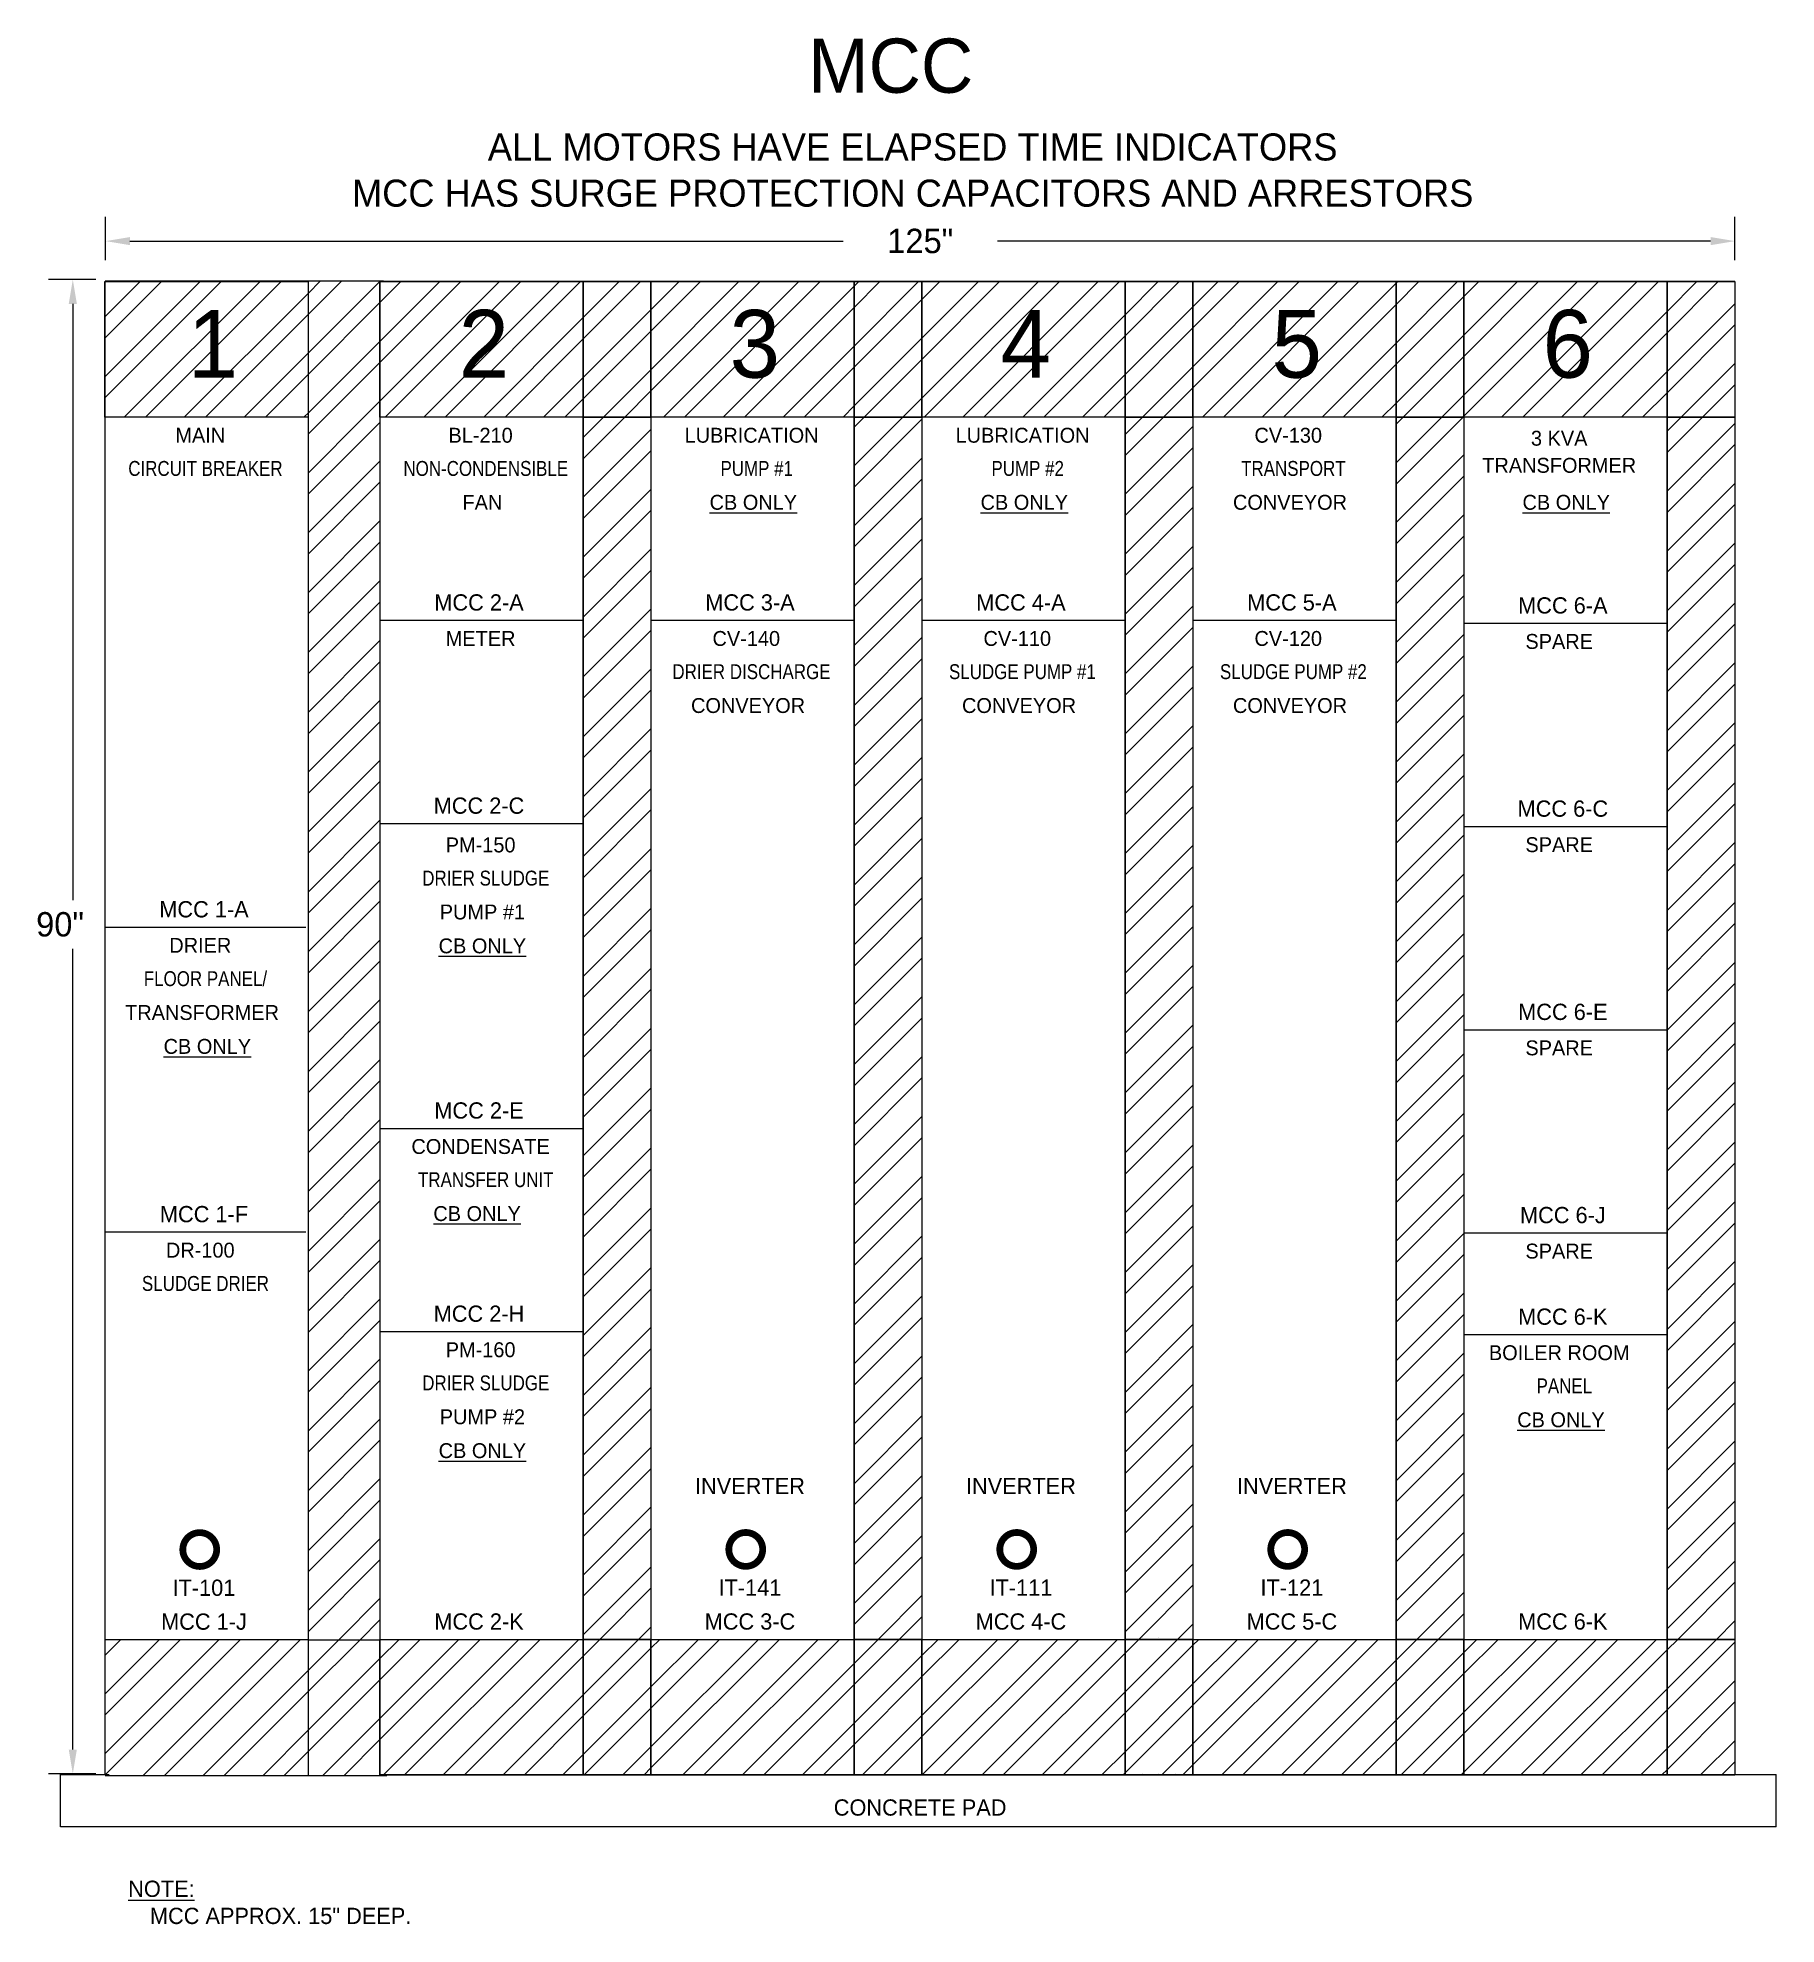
# Model space of a CAD drawing. Extents: x 18.8 to 31.7, y 4.7 to 18.6.
import ezdxf
from ezdxf.enums import TextEntityAlignment as Align

# ---------------------------------------------------------------- set-up
doc = ezdxf.new("R2010")
doc.units = 0
doc.header["$MEASUREMENT"] = 0
doc.layers.get('0').update_dxf_attribs({"color": 2, "linetype": 'CONTINUOUS'})
doc.layers.get('DEFPOINTS').update_dxf_attribs({"color": 5, "linetype": 'CONTINUOUS'})
for name, color, linetype in [('1', 2, 'CONTINUOUS'), ('TEXT', 7, 'CONTINUOUS'), ('WIRE', 4, 'CONTINUOUS')]:
    doc.layers.add(name, color=color, linetype=linetype)

# ---------------------------------------------------------------- blocks, each defined once
blk = doc.blocks.new('*X0')
at = {"color": 0}
for p, q in [((19.52, 12.891), (20.384, 13.755)), ((19.52, 13.333), (19.942, 13.755)), ((19.52, 13.047), (20.228, 13.755)), ((19.52, 13.489), (19.786, 13.755)), ((19.668, 12.754), (20.67, 13.755)), ((19.825, 12.754), (20.826, 13.755)), ((20.11, 12.754), (21.02, 13.663)), ((21.02, 13.507), (21.268, 13.755)), ((21.02, 13.663), (21.112, 13.755)), ((21.02, 13.221), (21.55, 13.751)), ((21.55, 13.153), (22.147, 13.75)), ((21.55, 13.595), (21.705, 13.75)), ((21.55, 12.867), (22.433, 13.75)), ((21.55, 13.309), (21.991, 13.75)), ((21.589, 12.75), (22.589, 13.75)), ((21.875, 12.75), (22.875, 13.75)), ((22.031, 12.75), (23.031, 13.75)), ((23.05, 13.327), (23.473, 13.75)), ((23.05, 13.484), (23.316, 13.75)), ((23.55, 12.943), (24.357, 13.75)), ((23.55, 13.385), (23.915, 13.75)), ((23.55, 13.1), (24.2, 13.75)), ((23.55, 13.542), (23.758, 13.75)), ((23.642, 12.75), (24.642, 13.75)), ((23.799, 12.75), (24.799, 13.75)), ((24.084, 12.75), (25.05, 13.716)), ((25.05, 13.56), (25.24, 13.75)), ((25.05, 13.274), (25.526, 13.75)), ((25.05, 13.716), (25.084, 13.75)), ((25.55, 13.176), (26.124, 13.75)), ((25.55, 13.618), (25.682, 13.75)), ((25.55, 12.89), (26.41, 13.75)), ((25.55, 13.332), (25.968, 13.75)), ((25.566, 12.75), (26.566, 13.75)), ((25.852, 12.75), (26.852, 13.75)), ((26.008, 12.75), (27.008, 13.75)), ((27.05, 13.35), (27.45, 13.75)), ((27.05, 13.506), (27.294, 13.75)), ((27.55, 12.966), (28.334, 13.75)), ((27.55, 13.408), (27.892, 13.75)), ((27.55, 13.122), (28.178, 13.75)), ((27.55, 13.564), (27.736, 13.75)), ((27.62, 12.75), (28.62, 13.75)), ((27.776, 12.75), (28.776, 13.75)), ((28.062, 12.75), (29.05, 13.738)), ((29.05, 13.582), (29.218, 13.75)), ((29.05, 13.296), (29.504, 13.75)), ((29.05, 13.738), (29.062, 13.75)), ((29.55, 12.756), (30.544, 13.75)), ((29.55, 13.198), (30.102, 13.75)), ((29.55, 13.64), (29.66, 13.75)), ((29.55, 12.912), (30.388, 13.75)), ((29.55, 13.354), (29.946, 13.75)), ((29.829, 12.75), (30.829, 13.75)), ((29.986, 12.75), (30.986, 13.75)), ((31.05, 13.372), (31.428, 13.75)), ((31.05, 13.529), (31.271, 13.75)), ((21.02, 13.065), (21.55, 13.595)), ((23.05, 13.042), (23.55, 13.542)), ((24.24, 12.75), (25.05, 13.56)), ((25.05, 13.118), (25.55, 13.618)), ((27.05, 13.064), (27.55, 13.564)), ((28.218, 12.75), (29.05, 13.582)), ((29.05, 13.14), (29.55, 13.64)), ((30.271, 12.75), (31.05, 13.529)), ((31.05, 13.087), (31.55, 13.587)), ((20.267, 12.754), (21.02, 13.507)), ((22.316, 12.75), (23.05, 13.484)), ((23.05, 12.885), (23.55, 13.385)), ((26.294, 12.75), (27.05, 13.506)), ((27.05, 12.908), (27.55, 13.408)), ((30.428, 12.75), (31.05, 13.372)), ((31.05, 12.93), (31.55, 13.43)), ((21.02, 12.779), (21.55, 13.309)), ((22.473, 12.75), (23.05, 13.327)), ((24.526, 12.75), (25.05, 13.274)), ((25.05, 12.832), (25.55, 13.332)), ((26.45, 12.75), (27.05, 13.35)), ((28.504, 12.75), (29.05, 13.296)), ((29.05, 12.854), (29.55, 13.354)), ((20.552, 12.754), (21.02, 13.221)), ((21.15, 12.754), (21.55, 13.153)), ((23.2, 12.75), (23.55, 13.1)), ((24.682, 12.75), (25.05, 13.118)), ((25.124, 12.75), (25.55, 13.176)), ((27.178, 12.75), (27.55, 13.122)), ((28.66, 12.75), (29.05, 13.14)), ((29.102, 12.75), (29.55, 13.198)), ((31.155, 12.75), (31.55, 13.145)), ((20.709, 12.754), (21.02, 13.065)), ((22.758, 12.75), (23.05, 13.042)), ((26.736, 12.75), (27.05, 13.064)), ((27.334, 12.75), (27.55, 12.966)), ((30.713, 12.75), (31.05, 13.087)), ((31.312, 12.75), (31.55, 12.988)), ((21.436, 12.754), (21.55, 12.867)), ((22.915, 12.75), (23.05, 12.885)), ((23.357, 12.75), (23.55, 12.943)), ((24.968, 12.75), (25.05, 12.832)), ((25.41, 12.75), (25.55, 12.89)), ((26.892, 12.75), (27.05, 12.908)), ((28.946, 12.75), (29.05, 12.854)), ((29.388, 12.75), (29.55, 12.912)), ((30.87, 12.75), (31.05, 12.93)), ((20.994, 12.754), (21.02, 12.779)), ((21.02, 12.623), (21.15, 12.754)), ((21.02, 12.337), (21.436, 12.754)), ((21.02, 12.181), (21.55, 12.711)), ((23.05, 12.443), (23.357, 12.75)), ((23.05, 12.6), (23.2, 12.75)), ((25.05, 12.676), (25.124, 12.75)), ((25.05, 12.39), (25.41, 12.75)), ((25.05, 12.234), (25.55, 12.734)), ((27.05, 12.466), (27.334, 12.75)), ((27.05, 12.622), (27.178, 12.75)), ((27.05, 12.18), (27.55, 12.68)), ((29.05, 12.256), (29.544, 12.75)), ((29.05, 12.698), (29.102, 12.75)), ((29.05, 12.412), (29.388, 12.75)), ((29.544, 12.75), (29.55, 12.756)), ((31.05, 12.488), (31.312, 12.75)), ((31.05, 12.645), (31.155, 12.75)), ((31.05, 12.203), (31.55, 12.703)), ((23.05, 12.158), (23.55, 12.658)), ((31.05, 12.047), (31.55, 12.547)), ((21.02, 11.895), (21.55, 12.425)), ((23.05, 12.001), (23.55, 12.501)), ((25.05, 11.948), (25.55, 12.448)), ((27.05, 12.024), (27.55, 12.524)), ((29.05, 11.971), (29.55, 12.471)), ((21.02, 11.739), (21.55, 12.269)), ((25.05, 11.792), (25.55, 12.292)), ((29.05, 11.814), (29.55, 12.314)), ((31.05, 11.761), (31.55, 12.261)), ((23.05, 11.716), (23.55, 12.216)), ((27.05, 11.738), (27.55, 12.238)), ((21.02, 11.454), (21.55, 11.984)), ((23.05, 11.56), (23.55, 12.06)), ((25.05, 11.506), (25.55, 12.006)), ((27.05, 11.582), (27.55, 12.082)), ((29.05, 11.529), (29.55, 12.029)), ((31.05, 11.605), (31.55, 12.105)), ((25.05, 11.35), (25.55, 11.85)), ((29.05, 11.372), (29.55, 11.872)), ((21.02, 11.297), (21.55, 11.827)), ((23.05, 11.274), (23.55, 11.774)), ((27.05, 11.296), (27.55, 11.796)), ((31.05, 11.319), (31.55, 11.819)), ((23.05, 11.118), (23.55, 11.618)), ((25.05, 11.064), (25.55, 11.564)), ((27.05, 11.14), (27.55, 11.64)), ((29.05, 11.087), (29.55, 11.587)), ((31.05, 11.163), (31.55, 11.663)), ((21.02, 11.012), (21.55, 11.542)), ((29.05, 10.93), (29.55, 11.43)), ((21.02, 10.855), (21.55, 11.385)), ((23.05, 10.832), (23.55, 11.332)), ((25.05, 10.908), (25.55, 11.408)), ((27.05, 10.854), (27.55, 11.354)), ((31.05, 10.877), (31.55, 11.377)), ((23.05, 10.676), (23.55, 11.176)), ((27.05, 10.698), (27.55, 11.198)), ((29.05, 10.645), (29.55, 11.145)), ((31.05, 10.721), (31.55, 11.221)), ((21.02, 10.57), (21.55, 11.1)), ((25.05, 10.622), (25.55, 11.122)), ((21.02, 10.413), (21.55, 10.943)), ((23.05, 10.39), (23.55, 10.89)), ((25.05, 10.466), (25.55, 10.966)), ((27.05, 10.412), (27.55, 10.912)), ((29.05, 10.488), (29.55, 10.988)), ((31.05, 10.435), (31.55, 10.935)), ((23.05, 10.234), (23.55, 10.734)), ((27.05, 10.256), (27.55, 10.756)), ((31.05, 10.279), (31.55, 10.779)), ((21.02, 10.128), (21.55, 10.658)), ((25.05, 10.18), (25.55, 10.68)), ((29.05, 10.203), (29.55, 10.703)), ((21.02, 9.971), (21.55, 10.501)), ((23.05, 9.948), (23.55, 10.448)), ((25.05, 10.024), (25.55, 10.524)), ((27.05, 9.971), (27.55, 10.471)), ((29.05, 10.047), (29.55, 10.547)), ((31.05, 9.993), (31.55, 10.493)), ((27.05, 9.814), (27.55, 10.314)), ((31.05, 9.837), (31.55, 10.337)), ((21.02, 9.686), (21.55, 10.216)), ((23.05, 9.792), (23.55, 10.292)), ((25.05, 9.738), (25.55, 10.238)), ((29.05, 9.761), (29.55, 10.261)), ((21.02, 9.53), (21.55, 10.06)), ((25.05, 9.582), (25.55, 10.082)), ((27.05, 9.529), (27.55, 10.029)), ((29.05, 9.605), (29.55, 10.105)), ((31.05, 9.551), (31.55, 10.051)), ((23.05, 9.506), (23.55, 10.006)), ((31.05, 9.395), (31.55, 9.895)), ((21.02, 9.244), (21.55, 9.774)), ((23.05, 9.35), (23.55, 9.85)), ((25.05, 9.296), (25.55, 9.796)), ((27.05, 9.372), (27.55, 9.872)), ((29.05, 9.319), (29.55, 9.819)), ((21.02, 9.088), (21.55, 9.618)), ((25.05, 9.14), (25.55, 9.64)), ((29.05, 9.163), (29.55, 9.663)), ((31.05, 9.109), (31.55, 9.609)), ((23.05, 9.064), (23.55, 9.564)), ((27.05, 9.087), (27.55, 9.587)), ((21.02, 8.802), (21.55, 9.332)), ((23.05, 8.908), (23.55, 9.408)), ((25.05, 8.854), (25.55, 9.354)), ((27.05, 8.93), (27.55, 9.43)), ((29.05, 8.877), (29.55, 9.377)), ((31.05, 8.953), (31.55, 9.453)), ((25.05, 8.698), (25.55, 9.198)), ((29.05, 8.721), (29.55, 9.221)), ((21.02, 8.646), (21.55, 9.176)), ((23.05, 8.622), (23.55, 9.122)), ((27.05, 8.645), (27.55, 9.145)), ((31.05, 8.667), (31.55, 9.167)), ((23.05, 8.466), (23.55, 8.966)), ((25.05, 8.412), (25.55, 8.912)), ((27.05, 8.488), (27.55, 8.988)), ((29.05, 8.435), (29.55, 8.935)), ((31.05, 8.511), (31.55, 9.011)), ((21.02, 8.36), (21.55, 8.89)), ((29.05, 8.279), (29.55, 8.779)), ((21.02, 8.204), (21.55, 8.734)), ((23.05, 8.18), (23.55, 8.68)), ((25.05, 8.256), (25.55, 8.756)), ((27.05, 8.203), (27.55, 8.703)), ((31.05, 8.225), (31.55, 8.725)), ((23.05, 8.024), (23.55, 8.524)), ((27.05, 8.047), (27.55, 8.547)), ((31.05, 8.069), (31.55, 8.569)), ((21.02, 7.918), (21.55, 8.448)), ((25.05, 7.971), (25.55, 8.471)), ((29.05, 7.993), (29.55, 8.493)), ((21.02, 7.762), (21.55, 8.292)), ((23.05, 7.738), (23.55, 8.238)), ((25.05, 7.814), (25.55, 8.314)), ((27.05, 7.761), (27.55, 8.261)), ((29.05, 7.837), (29.55, 8.337)), ((31.05, 7.783), (31.55, 8.283)), ((23.05, 7.582), (23.55, 8.082)), ((27.05, 7.605), (27.55, 8.105)), ((31.05, 7.627), (31.55, 8.127)), ((21.02, 7.476), (21.55, 8.006)), ((25.05, 7.529), (25.55, 8.029)), ((29.05, 7.551), (29.55, 8.051)), ((21.02, 7.32), (21.55, 7.85)), ((25.05, 7.372), (25.55, 7.872)), ((27.05, 7.319), (27.55, 7.819)), ((29.05, 7.395), (29.55, 7.895)), ((31.05, 7.341), (31.55, 7.841)), ((23.05, 7.296), (23.55, 7.796)), ((27.05, 7.163), (27.55, 7.663)), ((31.05, 7.185), (31.55, 7.685)), ((21.02, 7.034), (21.55, 7.564)), ((23.05, 7.14), (23.55, 7.64)), ((25.05, 7.087), (25.55, 7.587)), ((29.05, 7.109), (29.55, 7.609)), ((21.02, 6.878), (21.55, 7.408)), ((25.05, 6.93), (25.55, 7.43)), ((29.05, 6.953), (29.55, 7.453)), ((31.05, 6.899), (31.55, 7.399)), ((23.05, 6.854), (23.55, 7.354)), ((27.05, 6.877), (27.55, 7.377)), ((31.05, 6.743), (31.55, 7.243)), ((21.02, 6.592), (21.55, 7.122)), ((23.05, 6.698), (23.55, 7.198)), ((25.05, 6.645), (25.55, 7.145)), ((27.05, 6.721), (27.55, 7.221)), ((29.05, 6.667), (29.55, 7.167)), ((21.02, 6.436), (21.55, 6.966)), ((25.05, 6.488), (25.55, 6.988)), ((29.05, 6.511), (29.55, 7.011)), ((23.05, 6.412), (23.55, 6.912)), ((27.05, 6.435), (27.55, 6.935)), ((31.05, 6.458), (31.55, 6.958)), ((23.05, 6.256), (23.55, 6.756)), ((25.05, 6.203), (25.55, 6.703)), ((27.05, 6.279), (27.55, 6.779)), ((29.05, 6.225), (29.55, 6.725)), ((31.05, 6.301), (31.55, 6.801)), ((21.02, 6.15), (21.55, 6.68)), ((25.05, 6.047), (25.55, 6.547)), ((29.05, 6.069), (29.55, 6.569)), ((21.02, 5.994), (21.55, 6.524)), ((23.05, 5.971), (23.55, 6.471)), ((27.05, 5.993), (27.55, 6.493)), ((31.05, 6.016), (31.55, 6.516)), ((23.05, 5.814), (23.55, 6.314)), ((27.05, 5.837), (27.55, 6.337)), ((29.05, 5.783), (29.55, 6.283)), ((31.05, 5.859), (31.55, 6.359)), ((21.02, 5.708), (21.55, 6.238)), ((25.05, 5.761), (25.55, 6.261)), ((29.05, 5.627), (29.55, 6.127)), ((21.02, 5.552), (21.55, 6.082)), ((23.05, 5.529), (23.55, 6.029)), ((25.05, 5.605), (25.55, 6.105)), ((27.05, 5.551), (27.55, 6.051)), ((31.05, 5.574), (31.55, 6.074)), ((23.05, 5.372), (23.55, 5.872)), ((27.05, 5.395), (27.55, 5.895)), ((31.05, 5.417), (31.55, 5.917)), ((21.02, 5.266), (21.55, 5.796)), ((25.05, 5.319), (25.55, 5.819)), ((29.05, 5.341), (29.55, 5.841)), ((21.02, 5.11), (21.55, 5.64)), ((23.05, 5.087), (23.55, 5.587)), ((25.05, 5.163), (25.55, 5.663)), ((27.05, 5.109), (27.55, 5.609)), ((29.05, 5.185), (29.55, 5.685)), ((31.05, 5.132), (31.55, 5.632)), ((27.05, 4.953), (27.55, 5.453)), ((31.05, 4.975), (31.55, 5.475)), ((21.02, 4.824), (21.55, 5.354)), ((23.05, 4.93), (23.55, 5.43)), ((25.05, 4.877), (25.55, 5.377)), ((29.05, 4.899), (29.55, 5.399)), ((21.02, 4.668), (21.55, 5.198)), ((25.05, 4.721), (25.55, 5.221)), ((27.05, 4.667), (27.55, 5.167)), ((29.05, 4.743), (29.55, 5.243)), ((31.05, 4.69), (31.55, 5.19)), ((23.05, 4.645), (23.55, 5.145)), ((31.05, 4.533), (31.55, 5.033)), ((21.02, 4.382), (21.55, 4.912)), ((23.05, 4.488), (23.55, 4.988)), ((25.05, 4.435), (25.55, 4.935)), ((27.05, 4.511), (27.55, 5.011)), ((29.05, 4.458), (29.55, 4.958)), ((21.02, 4.226), (21.55, 4.756)), ((25.05, 4.279), (25.55, 4.779)), ((29.05, 4.301), (29.55, 4.801)), ((31.05, 4.248), (31.55, 4.748)), ((23.05, 4.203), (23.55, 4.703)), ((27.05, 4.225), (27.55, 4.725)), ((21.02, 3.941), (21.55, 4.471)), ((23.05, 4.047), (23.55, 4.547)), ((25.05, 3.993), (25.55, 4.493)), ((27.05, 4.069), (27.55, 4.569)), ((29.05, 4.016), (29.55, 4.516)), ((31.05, 4.092), (31.55, 4.592)), ((25.05, 3.837), (25.55, 4.337)), ((29.05, 3.859), (29.55, 4.359)), ((21.02, 3.784), (21.55, 4.314)), ((23.05, 3.761), (23.55, 4.261)), ((27.05, 3.783), (27.55, 4.283)), ((31.05, 3.806), (31.55, 4.306)), ((23.174, 3.728), (23.55, 4.105)), ((25.227, 3.728), (25.55, 4.051)), ((27.151, 3.728), (27.55, 4.127)), ((29.204, 3.728), (29.55, 4.074)), ((31.129, 3.728), (31.55, 4.15)), ((21.247, 3.725), (21.55, 4.029)), ((29.361, 3.728), (29.55, 3.917)), ((21.403, 3.725), (21.55, 3.872)), ((23.459, 3.728), (23.55, 3.819)), ((25.383, 3.728), (25.55, 3.895)), ((27.437, 3.728), (27.55, 3.841)), ((31.414, 3.728), (31.55, 3.864)), ((19.52, 2.726), (20.521, 3.727)), ((19.52, 3.168), (20.079, 3.727)), ((19.52, 3.61), (19.637, 3.727)), ((19.52, 2.882), (20.364, 3.727)), ((19.52, 3.324), (19.922, 3.727)), ((19.803, 2.724), (20.806, 3.727)), ((19.959, 2.724), (20.963, 3.727)), ((21.02, 3.342), (21.403, 3.725)), ((21.02, 3.499), (21.247, 3.725)), ((21.55, 3.43), (21.848, 3.728)), ((21.55, 2.988), (22.29, 3.728)), ((21.55, 3.587), (21.691, 3.728)), ((21.55, 3.145), (22.133, 3.728)), ((21.575, 2.728), (22.575, 3.728)), ((21.732, 2.728), (22.732, 3.728)), ((22.017, 2.728), (23.017, 3.728)), ((23.05, 3.605), (23.174, 3.728)), ((23.05, 3.319), (23.459, 3.728)), ((23.05, 3.163), (23.55, 3.663)), ((23.55, 3.663), (23.616, 3.728)), ((23.55, 3.221), (24.057, 3.728)), ((23.55, 2.779), (24.499, 3.728)), ((23.55, 3.377), (23.901, 3.728)), ((23.55, 2.935), (24.343, 3.728)), ((23.785, 2.728), (24.785, 3.728)), ((23.941, 2.728), (24.941, 3.728)), ((25.05, 3.395), (25.383, 3.728)), ((25.05, 3.551), (25.227, 3.728)), ((25.55, 3.453), (25.825, 3.728)), ((25.55, 3.011), (26.267, 3.728)), ((25.55, 3.609), (25.669, 3.728)), ((25.55, 3.167), (26.111, 3.728)), ((25.553, 2.728), (26.553, 3.728)), ((25.709, 2.728), (26.709, 3.728)), ((25.995, 2.728), (26.995, 3.728)), ((26.151, 2.728), (27.05, 3.627)), ((27.05, 3.627), (27.151, 3.728)), ((27.05, 3.341), (27.437, 3.728)), ((27.05, 3.185), (27.55, 3.685)), ((27.55, 3.685), (27.593, 3.728)), ((27.55, 3.243), (28.035, 3.728)), ((27.55, 2.801), (28.477, 3.728)), ((27.55, 3.399), (27.879, 3.728)), ((27.55, 2.958), (28.321, 3.728)), ((27.763, 2.728), (28.763, 3.728)), ((27.919, 2.728), (28.919, 3.728)), ((29.05, 3.417), (29.361, 3.728)), ((29.05, 3.574), (29.204, 3.728)), ((29.05, 3.132), (29.55, 3.632)), ((29.55, 3.475), (29.803, 3.728)), ((29.55, 3.033), (30.245, 3.728)), ((29.55, 3.632), (29.646, 3.728)), ((29.55, 3.19), (30.088, 3.728)), ((29.55, 2.748), (30.53, 3.728)), ((29.687, 2.728), (30.687, 3.728)), ((29.972, 2.728), (30.972, 3.728)), ((30.129, 2.728), (31.05, 3.65)), ((31.05, 3.65), (31.129, 3.728)), ((31.05, 3.364), (31.414, 3.728)), ((31.05, 3.208), (31.55, 3.708)), ((20.245, 2.724), (21.02, 3.499)), ((21.02, 3.057), (21.55, 3.587)), ((22.174, 2.728), (23.05, 3.605)), ((24.227, 2.728), (25.05, 3.551)), ((25.05, 3.109), (25.55, 3.609)), ((28.204, 2.728), (29.05, 3.574)), ((20.401, 2.724), (21.02, 3.342)), ((21.02, 2.9), (21.55, 3.43)), ((23.05, 2.877), (23.55, 3.377)), ((24.383, 2.728), (25.05, 3.395)), ((25.05, 2.953), (25.55, 3.453)), ((27.05, 2.899), (27.55, 3.399)), ((28.361, 2.728), (29.05, 3.417)), ((29.05, 2.975), (29.55, 3.475)), ((30.414, 2.728), (31.05, 3.364)), ((31.05, 2.922), (31.55, 3.422)), ((22.459, 2.728), (23.05, 3.319)), ((23.057, 2.728), (23.55, 3.221)), ((26.437, 2.728), (27.05, 3.341)), ((27.05, 2.743), (27.55, 3.243)), ((30.57, 2.728), (31.05, 3.208)), ((31.05, 2.766), (31.55, 3.266)), ((21.129, 2.724), (21.55, 3.145)), ((22.616, 2.728), (23.05, 3.163)), ((24.669, 2.728), (25.05, 3.109)), ((25.111, 2.728), (25.55, 3.167)), ((26.593, 2.728), (27.05, 3.185)), ((28.646, 2.728), (29.05, 3.132)), ((29.088, 2.728), (29.55, 3.19)), ((20.687, 2.724), (21.02, 3.057)), ((21.285, 2.724), (21.55, 2.988)), ((23.343, 2.728), (23.55, 2.935)), ((24.825, 2.728), (25.05, 2.953)), ((25.267, 2.728), (25.55, 3.011)), ((27.321, 2.728), (27.55, 2.958)), ((28.803, 2.728), (29.05, 2.975)), ((29.245, 2.728), (29.55, 3.033)), ((31.298, 2.728), (31.55, 2.98)), ((20.843, 2.724), (21.02, 2.9)), ((22.901, 2.728), (23.05, 2.877)), ((26.879, 2.728), (27.05, 2.899)), ((27.477, 2.728), (27.55, 2.801)), ((30.856, 2.728), (31.05, 2.922)), ((31.454, 2.728), (31.55, 2.824)), ((23.499, 2.728), (23.55, 2.779)), ((27.035, 2.728), (27.05, 2.743)), ((29.53, 2.728), (29.55, 2.748)), ((31.012, 2.728), (31.05, 2.766))]:
    blk.add_line(p, q, dxfattribs=at)

msp = doc.modelspace()

# ---------------------------------------------------------------- linework, layer by layer
at = {"color": 0, "linetype": 'BYBLOCK'}
for p, q in [((19.329, 16.982), (19.329, 17.303)), ((31.355, 16.982), (31.355, 17.303)), ((19.509, 17.123), (24.772, 17.123)), ((31.175, 17.123), (25.912, 17.123)), ((19.258, 16.839), (18.907, 16.839)), ((19.087, 16.659), (19.087, 12.259)), ((19.087, 5.989), (19.087, 11.899)), ((19.258, 5.809), (18.907, 5.809))]:
    msp.add_line(p, q, dxfattribs=at)
for p, q in [((19.324, 16.824), (19.324, 5.802)), ((19.326, 16.829), (21.38, 16.829)), ((20.824, 16.824), (20.824, 5.802)), ((31.354, 16.824), (21.354, 16.824)), ((21.354, 16.824), (21.354, 5.802)), ((22.854, 16.824), (22.854, 5.802)), ((23.354, 16.824), (23.354, 5.802)), ((24.854, 16.824), (24.854, 5.802)), ((24.854, 16.824), (24.854, 5.802)), ((25.354, 16.824), (25.354, 5.802)), ((26.854, 16.824), (26.854, 5.802)), ((27.354, 16.824), (27.354, 5.802)), ((28.854, 16.824), (28.854, 5.802)), ((29.354, 16.824), (29.354, 5.802)), ((30.854, 16.824), (30.854, 5.802)), ((31.354, 16.824), (31.354, 5.802)), ((21.354, 14.324), (22.854, 14.324)), ((23.354, 14.324), (24.854, 14.324)), ((25.354, 14.324), (26.854, 14.324)), ((27.354, 14.324), (28.854, 14.324)), ((29.354, 14.302), (30.854, 14.302)), ((21.354, 12.824), (22.854, 12.824)), ((29.354, 12.802), (30.854, 12.802)), ((19.324, 12.059), (20.808, 12.059)), ((29.354, 11.302), (30.854, 11.302)), ((21.354, 10.574), (22.854, 10.574)), ((19.324, 9.809), (20.808, 9.809)), ((29.354, 9.802), (30.854, 9.802)), ((29.354, 9.802), (30.854, 9.802)), ((21.354, 9.074), (22.854, 9.074)), ((29.354, 9.052), (30.854, 9.052)), ((19.324, 6.801), (20.824, 6.801)), ((20.83, 6.799), (21.355, 6.799)), ((21.354, 6.802), (31.354, 6.802)), ((29.354, 6.801), (30.854, 6.801)), ((19.326, 5.798), (21.404, 5.798)), ((21.354, 5.802), (31.354, 5.802))]:
    msp.add_line(p, q)
at = {"color": 0}
for p, q in [((19.324, 16.574), (19.324, 16.574)), ((19.824, 15.824), (19.824, 15.824)), ((20.699, 15.824), (20.699, 15.824)), ((22.199, 15.824), (22.199, 15.824)), ((26.854, 15.824), (26.854, 15.824)), ((26.979, 15.824), (26.979, 15.824)), ((27.104, 15.824), (27.104, 15.824)), ((27.229, 15.824), (27.229, 15.824)), ((29.354, 15.824), (29.354, 15.824)), ((29.479, 15.824), (29.479, 15.824)), ((29.604, 15.824), (29.604, 15.824)), ((29.729, 15.824), (29.729, 15.824)), ((29.854, 15.824), (29.854, 15.824)), ((29.979, 15.824), (29.979, 15.824)), ((30.104, 15.824), (30.104, 15.824)), ((30.229, 15.824), (30.229, 15.824)), ((30.354, 15.824), (30.354, 15.824)), ((30.479, 15.824), (30.479, 15.824)), ((30.604, 15.824), (30.604, 15.824)), ((30.729, 15.824), (30.729, 15.824)), ((26.854, 6.813), (26.854, 6.813)), ((26.979, 6.813), (26.979, 6.813)), ((27.104, 6.813), (27.104, 6.813)), ((26.854, 6.563), (26.854, 6.563)), ((26.854, 6.313), (26.854, 6.313)), ((26.854, 6.063), (26.854, 6.063)), ((26.854, 5.813), (26.854, 5.813)), ((26.979, 5.813), (26.979, 5.813)), ((27.104, 5.813), (27.104, 5.813)), ((27.229, 5.813), (27.229, 5.813))]:
    msp.add_line(p, q, dxfattribs=at)
at = {"color": 4}
for p, q in [((26.854, 16.574), (26.854, 16.574)), ((26.854, 16.324), (26.854, 16.324)), ((26.854, 16.074), (26.854, 16.074))]:
    msp.add_line(p, q, dxfattribs=at)
at = {"color": 0, "linetype": 'BYBLOCK'}
for points in [[(19.509, 17.153), (19.509, 17.093), (19.329, 17.123)], [(31.175, 17.153), (31.175, 17.093), (31.355, 17.123)], [(19.057, 16.659), (19.117, 16.659), (19.087, 16.839)], [(19.057, 5.989), (19.117, 5.989), (19.087, 5.809)]]:
    msp.add_solid(points, dxfattribs=at)
at = {"layer": 'DEFPOINTS', "color": 0, "linetype": 'BYBLOCK'}
for p in [(31.355, 17.123), (19.329, 16.919), (31.355, 16.919), (19.32, 16.839), (19.087, 5.809), (19.32, 5.809)]:
    msp.add_point(p, dxfattribs=at)
at = {"layer": 'TEXT'}
for points in [[(19.324, 16.824), (20.824, 16.824), (20.824, 15.824), (19.324, 15.824)], [(21.354, 16.824), (22.854, 16.824), (22.854, 15.824), (21.354, 15.824)], [(22.854, 16.824), (23.354, 16.824), (23.354, 15.824), (22.854, 15.824)], [(23.354, 16.824), (24.854, 16.824), (24.854, 15.824), (23.354, 15.824)], [(24.854, 16.824), (25.354, 16.824), (25.354, 15.824), (24.854, 15.824)], [(25.354, 16.824), (26.854, 16.824), (26.854, 15.824), (25.354, 15.824)], [(26.854, 16.824), (27.354, 16.824), (27.354, 15.824), (26.854, 15.824)], [(27.354, 16.824), (28.854, 16.824), (28.854, 15.824), (27.354, 15.824)], [(28.854, 16.824), (29.354, 16.824), (29.354, 15.824), (28.854, 15.824)], [(29.354, 16.824), (30.854, 16.824), (30.854, 15.824), (29.354, 15.824)], [(30.854, 15.824), (30.854, 16.824), (31.354, 16.824), (31.354, 15.824)], [(22.854, 6.802), (22.854, 15.824), (23.354, 15.824), (23.354, 6.802)], [(24.854, 6.802), (24.854, 15.824), (25.354, 15.824), (25.354, 6.802)], [(26.854, 6.802), (26.854, 15.824), (27.354, 15.824), (27.354, 6.802)], [(28.854, 6.802), (28.854, 15.824), (29.354, 15.824), (29.354, 6.802)], [(30.854, 6.802), (30.854, 15.824), (31.354, 15.824), (31.354, 6.802)], [(21.354, 6.802), (22.854, 6.802), (22.854, 5.802), (21.354, 5.802)], [(22.854, 5.802), (22.854, 6.802), (23.354, 6.802), (23.354, 5.802)], [(23.354, 5.802), (23.354, 6.802), (24.854, 6.802), (24.854, 5.802)], [(24.854, 5.802), (24.854, 6.802), (25.354, 6.802), (25.354, 5.802)], [(25.354, 5.802), (25.354, 6.802), (26.854, 6.802), (26.854, 5.802)], [(26.854, 5.802), (26.854, 6.802), (27.354, 6.802), (27.354, 5.802)], [(27.354, 5.802), (27.354, 6.802), (28.854, 6.802), (28.854, 5.802)], [(28.854, 5.802), (28.854, 6.802), (29.354, 6.802), (29.354, 5.802)], [(29.354, 5.802), (29.354, 6.802), (30.854, 6.802), (30.854, 5.802)], [(30.854, 5.802), (30.854, 6.802), (31.354, 6.802), (31.354, 5.802)]]:
    msp.add_lwpolyline(points, close=True, dxfattribs=at)
at = {"layer": 'WIRE'}
for p, q in [((18.995, 5.418), (18.995, 5.805)), ((18.995, 5.805), (19.355, 5.805)), ((31.355, 5.805), (31.66, 5.805)), ((31.66, 5.418), (31.66, 5.805)), ((31.66, 5.418), (18.995, 5.418))]:
    msp.add_line(p, q, dxfattribs=at)
at = {"layer": 'WIRE', "const_width": 0.05}
for points in [[(19.899, 7.465, 1), (20.149, 7.465, 1)], [(23.929, 7.466, 1), (24.179, 7.466, 1)], [(25.929, 7.466, 1), (26.179, 7.466, 1)], [(27.929, 7.466, 1), (28.179, 7.466, 1)]]:
    msp.add_lwpolyline(points, format="xyb", close=True, dxfattribs=at)

# ---------------------------------------------------------------- block references
msp.add_blockref('*X0', (-0.196, 3.074))

# ---------------------------------------------------------------- texts
at = {"color": 0, "linetype": 'BYBLOCK', "char_height": 0.18, "attachment_point": 5}
for s, insert in [('{125"}', (25.342, 17.123)), ('{90"}', (18.993, 12.079))]:
    msp.add_mtext(s, dxfattribs=dict(at, insert=insert))
at = {"layer": '1', "color": 4, "ltscale": 2}
msp.add_text('1', height=0.5, dxfattribs=at).set_placement((20.121, 16.115), align=Align.CENTER)
at = {"layer": '1', "color": 4}
for s, p in [('2', (22.121, 16.115)), ('3', (24.121, 16.115)), ('4', (26.121, 16.115)), ('5', (28.121, 16.115)), ('6', (30.121, 16.115))]:
    msp.add_text(s, height=0.5, dxfattribs=at).set_placement(p, align=Align.CENTER)
at = {"layer": 'TEXT', "color": 2}
msp.add_text('MCC', height=0.4, dxfattribs=at).set_placement((24.515, 18.218))
for s, p in [('ALL MOTORS HAVE ELAPSED TIME INDICATORS', (25.286, 17.718)), ('MCC HAS SURGE PROTECTION CAPACITORS AND ARRESTORS', (25.286, 17.377))]:
    msp.add_text(s, height=0.2, dxfattribs=at).set_placement(p, align=Align.CENTER)
at = {"layer": 'TEXT'}
for s, height, p in [('MAIN', 0.11, (20.028, 15.635)), ('BL-210', 0.11, (22.097, 15.635)), ('LUBRICATION', 0.11, (24.097, 15.635)), ('LUBRICATION', 0.11, (26.097, 15.635)), ('CV-130', 0.11, (28.058, 15.635)), ('3 KVA', 0.11, (30.058, 15.613)), ('TRANSFORMER', 0.11, (30.058, 15.413)), ('FAN', 0.11, (22.11, 15.14)), ('%%UCB ONLY', 0.11, (24.11, 15.14)), ('%%UCB ONLY', 0.11, (26.11, 15.14)), ('CONVEYOR', 0.11, (28.071, 15.14)), ('%%UCB ONLY', 0.11, (30.11, 15.14)), ('MCC 2-A', 0.12, (22.085, 14.396)), ('MCC 3-A', 0.12, (24.085, 14.396)), ('MCC 4-A', 0.12, (26.085, 14.396)), ('MCC 5-A', 0.12, (28.085, 14.396)), ('MCC 6-A', 0.12, (30.085, 14.374)), ('METER', 0.11, (22.097, 14.135)), ('CV-140', 0.11, (24.058, 14.135)), ('CV-110', 0.11, (26.058, 14.135)), ('CV-120', 0.11, (28.058, 14.135)), ('SPARE', 0.11, (30.058, 14.113)), ('CONVEYOR', 0.11, (24.071, 13.64)), ('CONVEYOR', 0.11, (26.071, 13.64)), ('CONVEYOR', 0.11, (28.071, 13.64)), ('MCC 2-C', 0.12, (22.085, 12.896)), ('MCC 6-C', 0.12, (30.085, 12.874)), ('PM-150', 0.11, (22.097, 12.611)), ('SPARE', 0.11, (30.058, 12.613)), ('MCC 1-A', 0.12, (20.055, 12.131)), ('PUMP #1', 0.11, (22.11, 12.116)), ('DRIER', 0.11, (20.028, 11.87)), ('%%UCB ONLY', 0.11, (22.11, 11.866)), ('TRANSFORMER', 0.11, (20.041, 11.374)), ('MCC 6-E', 0.12, (30.085, 11.374)), ('%%UCB ONLY', 0.11, (20.08, 11.124)), ('SPARE', 0.11, (30.058, 11.113)), ('MCC 2-E', 0.12, (22.085, 10.646)), ('CONDENSATE', 0.11, (22.097, 10.385)), ('MCC 1-F', 0.12, (20.055, 9.881)), ('%%UCB ONLY', 0.11, (22.071, 9.89)), ('MCC 6-J', 0.12, (30.085, 9.874)), ('DR-100', 0.11, (20.028, 9.62)), ('SPARE', 0.11, (30.058, 9.613)), ('MCC 2-H', 0.12, (22.085, 9.146)), ('MCC 6-K', 0.12, (30.085, 9.124)), ('PM-160', 0.11, (22.097, 8.885)), ('BOILER ROOM', 0.11, (30.058, 8.863)), ('PUMP #2', 0.11, (22.11, 8.39)), ('%%UCB ONLY', 0.11, (30.071, 8.368)), ('%%UCB ONLY', 0.11, (22.11, 8.14)), ('INVERTER', 0.12, (24.085, 7.874)), ('INVERTER', 0.12, (26.085, 7.874)), ('INVERTER', 0.12, (28.085, 7.874)), ('IT-101', 0.12, (20.055, 7.123)), ('IT-141', 0.12, (24.085, 7.124)), ('IT-111', 0.12, (26.085, 7.124)), ('IT-121', 0.12, (28.085, 7.124)), ('MCC 1-J', 0.12, (20.055, 6.873)), ('MCC 2-K', 0.12, (22.085, 6.874)), ('MCC 3-C', 0.12, (24.085, 6.874)), ('MCC 4-C', 0.12, (26.085, 6.874)), ('MCC 5-C', 0.12, (28.085, 6.874)), ('MCC 6-K', 0.12, (30.085, 6.874)), ('CONCRETE PAD', 0.12, (25.341, 5.501)), ('%%UNOTE:', 0.12, (19.741, 4.901)), ('MCC APPROX. 15" DEEP.', 0.12, (20.621, 4.701))]:
    msp.add_text(s, height=height, dxfattribs=at).set_placement(p, align=Align.CENTER)
at = {"layer": 'TEXT', "width": 0.85}
for s, p in [('CIRCUIT BREAKER', (20.066, 15.39)), ('NON-CONDENSIBLE', (22.135, 15.39)), ('PUMP #1', (24.135, 15.39)), ('PUMP #2', (26.135, 15.39)), ('TRANSPORT', (28.096, 15.39)), ('DRIER DISCHARGE', (24.096, 13.89)), ('SLUDGE PUMP #1', (26.096, 13.89)), ('SLUDGE PUMP #2', (28.096, 13.89)), ('DRIER SLUDGE', (22.135, 12.366)), ('FLOOR PANEL/', (20.066, 11.624)), ('TRANSFER UNIT', (22.135, 10.14)), ('SLUDGE DRIER', (20.066, 9.374)), ('DRIER SLUDGE', (22.135, 8.64)), ('PANEL', (30.096, 8.618))]:
    msp.add_text(s, height=0.11, dxfattribs=at).set_placement(p, align=Align.CENTER)

doc.saveas('drawing.dxf')
